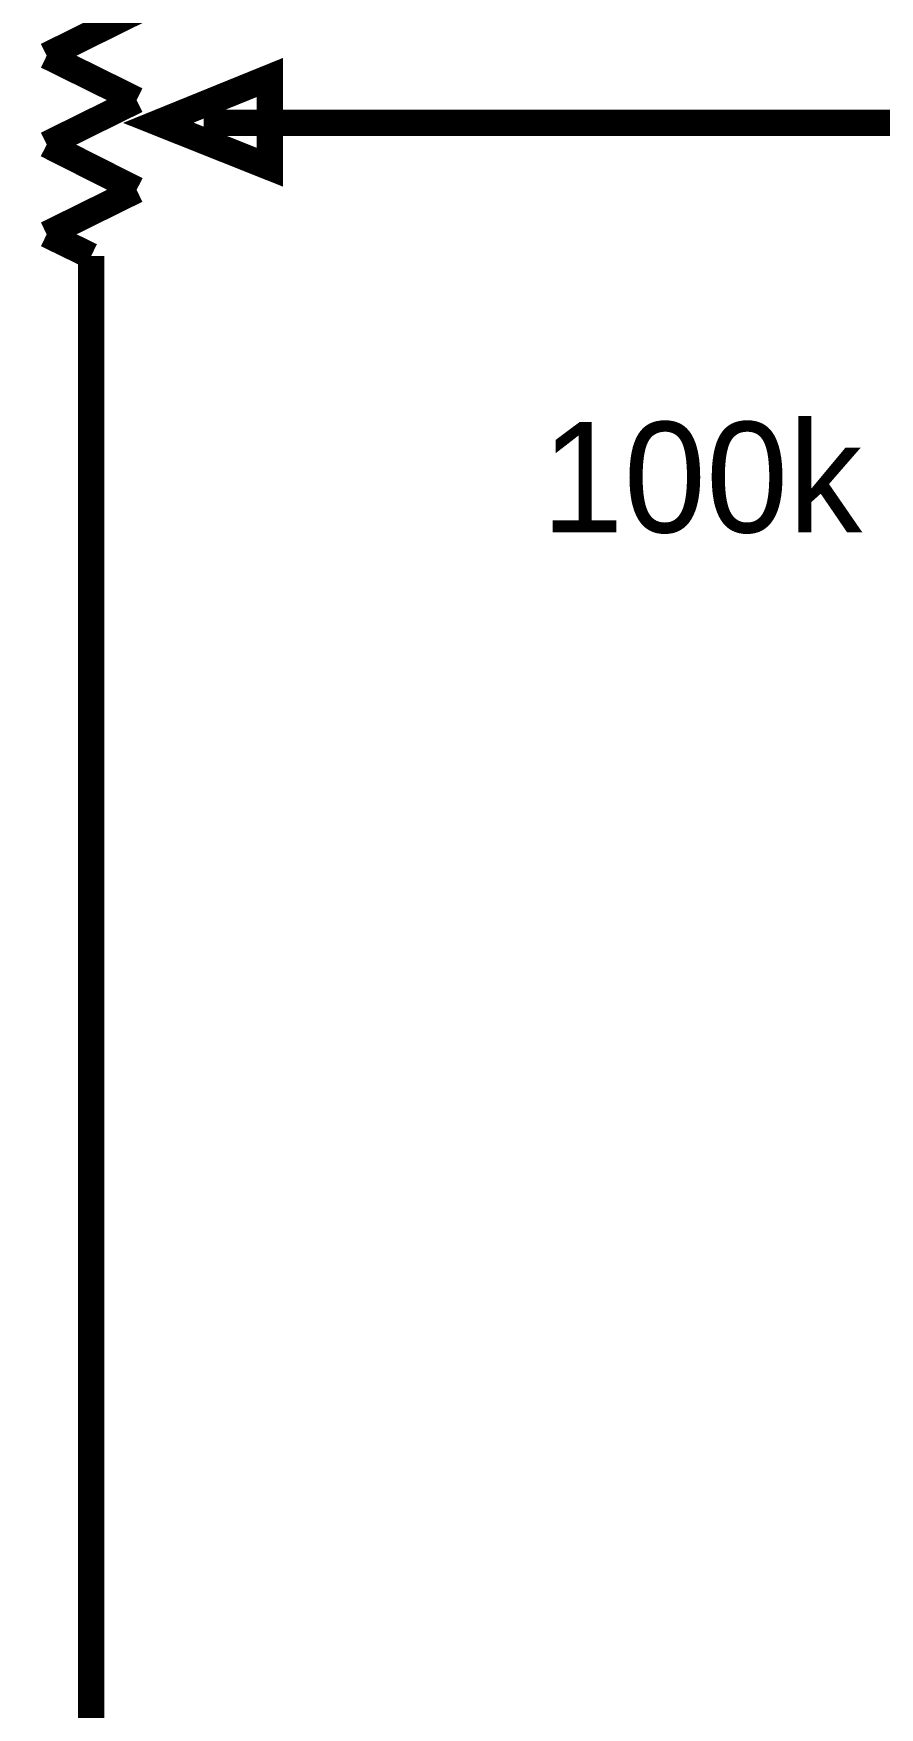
# Model space of a CAD drawing. Header units: inches. Extents: x 0 to 432, y 0 to 280.
# Drawn here: x 215.24 to 224.86, y 149.6 to 168.65 of the extents above; entities that cross this region are included whole.
import ezdxf

# ---------------------------------------------------------------- set-up
doc = ezdxf.new("R2010")
doc.units = ezdxf.units.IN
doc.layers.add('Sheet', color=255, linetype='Continuous')

msp = doc.modelspace()

# ---------------------------------------------------------------- linework, layer by layer
at = {"layer": 'Sheet'}
for points in [[(216.417, 168.898, 0.3, 0.3, 0), (215.395, 168.392, 0.3, 0.3, 0)], [(215.395, 168.392, 0.3, 0.3, 0), (216.417, 167.887, 0.3, 0.3, 0)], [(216.417, 167.887, 0.3, 0.3, 0), (215.395, 167.382, 0.3, 0.3, 0)], [(217.18, 167.629, 0.3, 0.3, 0), (218.449, 167.629, 0.3, 0.3, 0)], [(218.449, 167.629, 0.3, 0.3, 0), (220.988, 167.629, 0.3, 0.3, 0)], [(220.988, 167.629, 0.3, 0.3, 0), (226.064, 167.629, 0.3, 0.3, 0)], [(215.395, 167.382, 0.3, 0.3, 0), (216.417, 166.865, 0.3, 0.3, 0)], [(216.417, 166.865, 0.3, 0.3, 0), (215.395, 166.36, 0.3, 0.3, 0)], [(215.395, 166.36, 0.3, 0.3, 0), (215.9, 166.113, 0.3, 0.3, 0)], [(215.9, 166.113, 0.3, 0.3, 0), (215.9, 165.091, 0.3, 0.3, 0)], [(215.9, 165.091, 0.3, 0.3, 0), (215.9, 162.553, 0.3, 0.3, 0)], [(215.9, 162.553, 0.3, 0.3, 0), (215.9, 147.314, 0.3, 0.3, 0)]]:
    msp.add_lwpolyline(points, format="xyseb", dxfattribs=at)
for points in [[(216.664, 167.629, 0.3, 0.3, 0), (217.933, 168.145, 0.3, 0.3, 0), (217.933, 167.123, 0.3, 0.3, 0), (216.664, 167.629, 0.3, 0.3, 0)], [(216.664, 167.629, 0.0991, 0.0991, 0), (217.933, 168.145, 0.0991, 0.0991, 0), (217.933, 167.123, 0.0991, 0.0991, 0), (216.664, 167.629, 0.0991, 0.0991, 0)]]:
    msp.add_lwpolyline(points, format="xyseb", close=True, dxfattribs=at)

# ---------------------------------------------------------------- texts
msp.add_text('100k', height=1.2577, dxfattribs=at).set_placement((221.021, 162.968))

doc.saveas('drawing.dxf')
